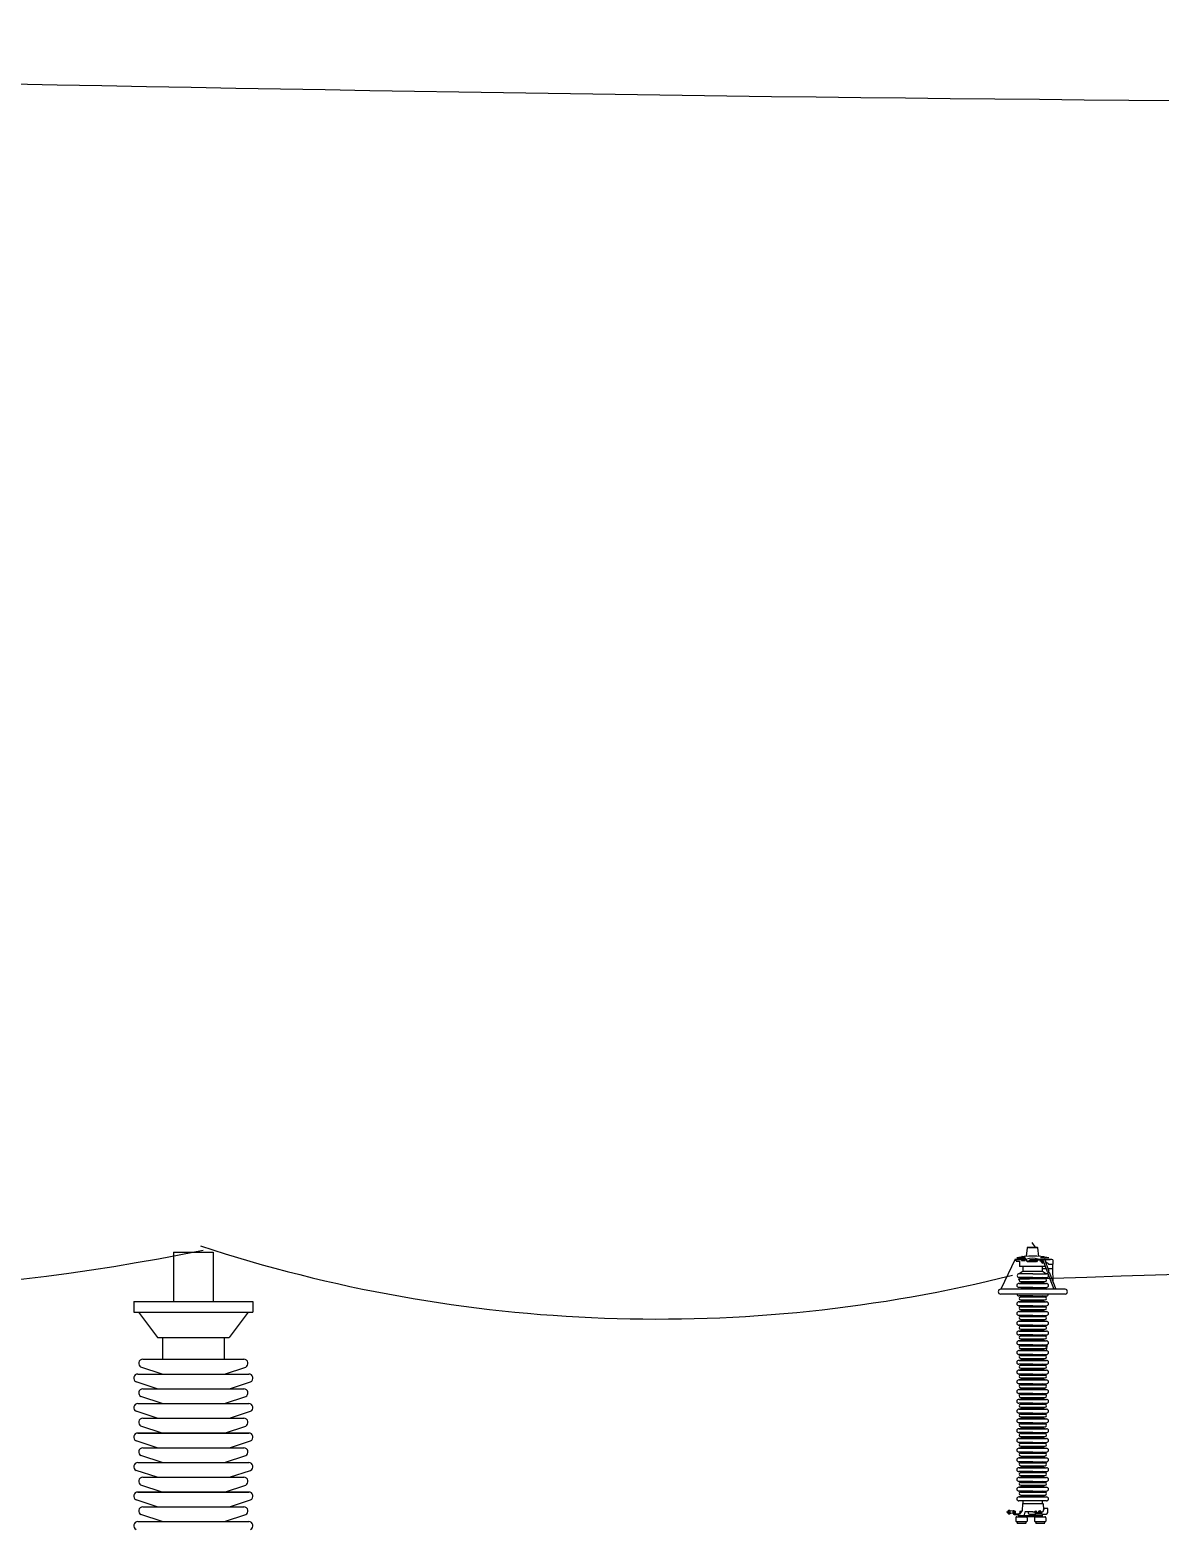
# Model space of a CAD drawing. Header units: inches. Extents: x 20.3 to 71.4, y 4.5 to 37.9.
# Drawn here: x 54.016 to 57.268, y 21.841 to 26.139 of the extents above; entities that cross this region are included whole.
import ezdxf

# ---------------------------------------------------------------- set-up
doc = ezdxf.new("R2010")
doc.units = ezdxf.units.IN
doc.header["$MEASUREMENT"] = 0
for name, color, linetype in [('EST', 4, 'Continuous'), ('EXISTENTE', 7, 'Continuous'), ('medidas', 3, 'Continuous'), ('OBJ', 7, 'Continuous')]:
    doc.layers.add(name, color=color, linetype=linetype)

msp = doc.modelspace()

# ---------------------------------------------------------------- linework, layer by layer
at = {"color": 2}
for p, q in [((54.42949, 22.62037, -1906.97751), (54.54306, 22.62037, -1906.97751)), ((54.42949, 22.62037, -1906.97751), (54.42949, 22.47896, -1906.97751)), ((54.54306, 22.62037, -1906.97751), (54.54306, 22.47896, -1906.97751)), ((56.87165, 22.60833), (56.87726, 22.60833)), ((56.87228, 22.60786), (56.87228, 22.60562)), ((56.8749, 22.60786), (56.8749, 22.60562)), ((56.87731, 22.60786), (56.87731, 22.60562)), ((56.88541, 22.63278), (56.88299, 22.60926)), ((56.91487, 22.63404), (56.88681, 22.63404)), ((56.88938, 22.63404), (56.91487, 22.63404)), ((56.91891, 22.60804), (56.91627, 22.63278)), ((56.9326, 22.60723), (56.92699, 22.60723)), ((56.85145, 22.60032), (56.80946, 22.51393)), ((56.85145, 22.60032), (56.88442, 22.60032)), ((56.85379, 22.59439), (56.8525, 22.59953)), ((56.8525, 22.59953), (56.88424, 22.59953)), ((56.85379, 22.59439), (56.86339, 22.59439)), ((56.85612, 22.60421), (56.86776, 22.60421)), ((56.87405, 22.56572), (56.86282, 22.5587)), ((56.86339, 22.59439), (56.86339, 22.57976)), ((56.9374, 22.57976), (56.86339, 22.57976)), ((56.86776, 22.60421), (56.86912, 22.60032)), ((56.86944, 22.60465), (56.8801, 22.60465)), ((56.86944, 22.60465), (56.86944, 22.60032)), ((56.86944, 22.59953), (56.86944, 22.5965)), ((56.86944, 22.5965), (56.8801, 22.5965)), ((56.87025, 22.60528), (56.87025, 22.60692)), ((56.87025, 22.60528), (56.87867, 22.60528)), ((56.87405, 22.56572), (56.87405, 22.57976)), ((56.87405, 22.56572), (56.93021, 22.56572)), ((56.87867, 22.60528), (56.87867, 22.60692)), ((56.8801, 22.60465), (56.8801, 22.5965)), ((56.88424, 22.59721), (56.88424, 22.59953)), ((56.88574, 22.59327), (56.88424, 22.59721)), ((56.88499, 22.60078), (56.88442, 22.60032)), ((56.91396, 22.59458), (56.88524, 22.59458)), ((56.91297, 22.59327), (56.88574, 22.59327)), ((56.89119, 22.59528), (56.89119, 22.59458)), ((56.91701, 22.59865), (56.89456, 22.59865)), ((56.91767, 22.59953), (56.91297, 22.59327)), ((56.91617, 22.60097), (56.91743, 22.60032)), ((56.91743, 22.60032), (56.93514, 22.60032)), ((56.91767, 22.59953), (56.9298, 22.59953)), ((56.9229, 22.59439), (56.92419, 22.59953)), ((56.9298, 22.59953), (56.92419, 22.59953)), ((56.9298, 22.59953), (56.92419, 22.59953)), ((56.9298, 22.59953), (56.92419, 22.59953)), ((56.92462, 22.59844), (56.92462, 22.59316)), ((56.93022, 22.59844), (56.92462, 22.59844)), ((56.93225, 22.59316), (56.92462, 22.59316)), ((56.92559, 22.60419), (56.92559, 22.60583)), ((56.93401, 22.60419), (56.92559, 22.60419)), ((56.92692, 22.59844), (56.92692, 22.59316)), ((56.92694, 22.60677), (56.92694, 22.60452)), ((56.92742, 22.59953), (56.92742, 22.59844)), ((56.92742, 22.59316), (56.92742, 22.59061)), ((56.92996, 22.5991), (56.92744, 22.59936)), ((56.9301, 22.59874), (56.92744, 22.59901)), ((56.92926, 22.59844), (56.92744, 22.59862)), ((56.93251, 22.59247), (56.92744, 22.59299)), ((56.93265, 22.59211), (56.92744, 22.59264)), ((56.93281, 22.59169), (56.92744, 22.59224)), ((56.93295, 22.59133), (56.92744, 22.5919)), ((56.93309, 22.59098), (56.92744, 22.59155)), ((56.93331, 22.59061), (56.92744, 22.59121)), ((56.93238, 22.59283), (56.92913, 22.59316)), ((56.92982, 22.59946), (56.92915, 22.59953)), ((56.92935, 22.60677), (56.92935, 22.60452)), ((56.92949, 22.60032), (56.94327, 22.56451)), ((56.93021, 22.56572), (56.93021, 22.57976)), ((56.93021, 22.56572), (56.93021, 22.57976)), ((56.93996, 22.57312), (56.93021, 22.57312)), ((56.93021, 22.56572), (56.94144, 22.5587)), ((56.93025, 22.59844), (56.93025, 22.59316)), ((56.93198, 22.60677), (56.93198, 22.60452)), ((56.93401, 22.60419), (56.93401, 22.60583)), ((56.9365, 22.60421), (56.93514, 22.60032)), ((56.93514, 22.60032), (56.94838, 22.56591)), ((56.93544, 22.59953), (56.95175, 22.59953)), ((56.93654, 22.59953), (56.93544, 22.59953)), ((56.93654, 22.59953), (56.93544, 22.59953)), ((56.93654, 22.59953), (56.93544, 22.59953)), ((56.93654, 22.59953), (56.93544, 22.59953)), ((56.94813, 22.60421), (56.9365, 22.60421)), ((56.93654, 22.59953), (56.94008, 22.58995)), ((56.95701, 22.59953), (56.93689, 22.59953)), ((56.95701, 22.59953), (56.93689, 22.59953)), ((56.94096, 22.59124), (56.93961, 22.59123)), ((56.93969, 22.58848), (56.94008, 22.58995)), ((56.94008, 22.58995), (56.9451, 22.58995)), ((56.94183, 22.58995), (56.94096, 22.59124)), ((56.94327, 22.56451), (56.94413, 22.56579)), ((56.94413, 22.56579), (56.94546, 22.56499)), ((56.9451, 22.58995), (56.94738, 22.5863)), ((56.94546, 22.56499), (56.94639, 22.56619)), ((56.95829, 22.57312), (56.9456, 22.57312)), ((56.94639, 22.56619), (56.94838, 22.56591)), ((56.94738, 22.5863), (56.96016, 22.5863)), ((56.95829, 22.5863), (56.95829, 22.57312)), ((56.95829, 22.57312), (56.95979, 22.53625)), ((56.96016, 22.5863), (56.96016, 22.59638)), ((56.90213, 22.5587), (56.86282, 22.5587)), ((56.90213, 22.54747), (56.86282, 22.54747)), ((56.87405, 22.53342), (56.86282, 22.53062)), ((56.86282, 22.53062), (56.94144, 22.53062)), ((56.86703, 22.54466), (56.87405, 22.54747)), ((56.86703, 22.54466), (56.93723, 22.54466)), ((56.86703, 22.53624), (56.93723, 22.53624)), ((56.87405, 22.53342), (56.87405, 22.53624)), ((56.87405, 22.53342), (56.93021, 22.53342)), ((56.90213, 22.5587), (56.94144, 22.5587)), ((56.90213, 22.54747), (56.94144, 22.54747)), ((56.93723, 22.54466), (56.93021, 22.54747)), ((56.93021, 22.53342), (56.93021, 22.53624)), ((56.93021, 22.53342), (56.94144, 22.53062)), ((56.94444, 22.56147), (56.94546, 22.563)), ((56.94444, 22.56147), (56.96273, 22.51393)), ((56.94546, 22.563), (56.94679, 22.5622)), ((56.94679, 22.5622), (56.94773, 22.5634)), ((56.94773, 22.5634), (56.94944, 22.56315)), ((56.94944, 22.56315), (56.96838, 22.51393)), ((54.31481, 22.47896, -1906.97751), (54.65774, 22.47896, -1906.97751)), ((54.31481, 22.47896, -1906.97751), (54.31481, 22.44779, -1906.97751)), ((54.65774, 22.47896, -1906.97751), (54.65774, 22.44779, -1906.97751)), ((56.99479, 22.51393), (56.80946, 22.51393)), ((56.99479, 22.49989), (56.80946, 22.49989)), ((56.90213, 22.51938), (56.86159, 22.51938)), ((56.90213, 22.4946), (56.86159, 22.4946)), ((56.87405, 22.48055), (56.86282, 22.47775)), ((56.87405, 22.51657), (56.86348, 22.51393)), ((56.86703, 22.49179), (56.87405, 22.4946)), ((56.86703, 22.49179), (56.93723, 22.49179)), ((56.86703, 22.48337), (56.93723, 22.48337)), ((56.87405, 22.51657), (56.87405, 22.51938)), ((56.87405, 22.51657), (56.93021, 22.51657)), ((56.87405, 22.48055), (56.87405, 22.48337)), ((56.87405, 22.48055), (56.93021, 22.48055)), ((56.90213, 22.51938), (56.94144, 22.51938)), ((56.90213, 22.4946), (56.94144, 22.4946)), ((56.93021, 22.51657), (56.93021, 22.51938)), ((56.93021, 22.51657), (56.94077, 22.51393)), ((56.93723, 22.49179), (56.93021, 22.4946)), ((56.93021, 22.48055), (56.93021, 22.48337)), ((56.93021, 22.48055), (56.94144, 22.47775)), ((56.96046, 22.51984), (56.9607, 22.51393)), ((54.31481, 22.44779, -1906.97751), (54.65774, 22.44779, -1906.97751)), ((54.32895, 22.44779, -1906.97751), (54.38281, 22.37475, -1906.97751)), ((54.6436, 22.44779, -1906.97751), (54.58974, 22.37475, -1906.97751)), ((56.90213, 22.46651), (56.86159, 22.46651)), ((56.90213, 22.43843), (56.86159, 22.43843)), ((56.86282, 22.47775), (56.94144, 22.47775)), ((56.87405, 22.45247), (56.86282, 22.44966)), ((56.86282, 22.44966), (56.94144, 22.44966)), ((56.86703, 22.46371), (56.87405, 22.46651)), ((56.86703, 22.46371), (56.93723, 22.46371)), ((56.86703, 22.45528), (56.93723, 22.45528)), ((56.86703, 22.43562), (56.87405, 22.43843)), ((56.86703, 22.43562), (56.93723, 22.43562)), ((56.87405, 22.45247), (56.87405, 22.45528)), ((56.87405, 22.45247), (56.93021, 22.45247)), ((56.90213, 22.46651), (56.94144, 22.46651)), ((56.90213, 22.43843), (56.94144, 22.43843)), ((56.93723, 22.46371), (56.93021, 22.46651)), ((56.93021, 22.45247), (56.93021, 22.45528)), ((56.93021, 22.45247), (56.94144, 22.44966)), ((56.93723, 22.43562), (56.93021, 22.43843)), ((56.90213, 22.41034), (56.86159, 22.41034)), ((56.87405, 22.42438), (56.86282, 22.42157)), ((56.86282, 22.42157), (56.94144, 22.42157)), ((56.87405, 22.39629), (56.86282, 22.39348)), ((56.86282, 22.39348), (56.94144, 22.39348)), ((56.86703, 22.42719), (56.93723, 22.42719)), ((56.86703, 22.40753), (56.87405, 22.41034)), ((56.86703, 22.40753), (56.93723, 22.40753)), ((56.86703, 22.39911), (56.93723, 22.39911)), ((56.87405, 22.42438), (56.87405, 22.42719)), ((56.87405, 22.42438), (56.93021, 22.42438)), ((56.87405, 22.39629), (56.87405, 22.39911)), ((56.87405, 22.39629), (56.93021, 22.39629)), ((56.90213, 22.41034), (56.94144, 22.41034)), ((56.93021, 22.42438), (56.93021, 22.42719)), ((56.93021, 22.42438), (56.94144, 22.42157)), ((56.93723, 22.40753), (56.93021, 22.41034)), ((56.93021, 22.39629), (56.93021, 22.39911)), ((56.93021, 22.39629), (56.94144, 22.39348)), ((54.38281, 22.37475, -1906.97751), (54.58974, 22.37475, -1906.97751)), ((54.3972, 22.37475, -1906.97751), (54.3972, 22.31239, -1906.97751)), ((54.57535, 22.37475, -1906.97751), (54.57535, 22.31239, -1906.97751)), ((56.90213, 22.38225), (56.86159, 22.38225)), ((56.90213, 22.35416), (56.86159, 22.35416)), ((56.87405, 22.3682), (56.86282, 22.36539)), ((56.86282, 22.36539), (56.94144, 22.36539)), ((56.86703, 22.37944), (56.87405, 22.38225)), ((56.86703, 22.37944), (56.93723, 22.37944)), ((56.86703, 22.37102), (56.93723, 22.37102)), ((56.86703, 22.35135), (56.87405, 22.35416)), ((56.86703, 22.35135), (56.93723, 22.35135)), ((56.87405, 22.3682), (56.87405, 22.37102)), ((56.87405, 22.3682), (56.93021, 22.3682)), ((56.90213, 22.38225), (56.94144, 22.38225)), ((56.90213, 22.35416), (56.94144, 22.35416)), ((56.93723, 22.37944), (56.93021, 22.38225)), ((56.93021, 22.3682), (56.93021, 22.37102)), ((56.93021, 22.3682), (56.94144, 22.36539)), ((56.93723, 22.35135), (56.93021, 22.35416)), ((56.94174, 22.3373), (56.94444, 22.35503)), ((54.34075, 22.31239, -1906.97751), (54.6318, 22.31239, -1906.97751)), ((56.90213, 22.32607), (56.86159, 22.32607)), ((56.87405, 22.34011), (56.86282, 22.33731)), ((56.86282, 22.33731), (56.94144, 22.33731)), ((56.87405, 22.31203), (56.86282, 22.30922)), ((56.86282, 22.30922), (56.94144, 22.30922)), ((56.86703, 22.34293), (56.93723, 22.34293)), ((56.86703, 22.32327), (56.87405, 22.32607)), ((56.86703, 22.32327), (56.93723, 22.32327)), ((56.86703, 22.31484), (56.93723, 22.31484)), ((56.87405, 22.34011), (56.87405, 22.34293)), ((56.87405, 22.34011), (56.93021, 22.34011)), ((56.87405, 22.31203), (56.87405, 22.31484)), ((56.87405, 22.31203), (56.93021, 22.31203)), ((56.90213, 22.32607), (56.94144, 22.32607)), ((56.93021, 22.34011), (56.93021, 22.34293)), ((56.93021, 22.34011), (56.94144, 22.33731)), ((56.93723, 22.32327), (56.93021, 22.32607)), ((56.93021, 22.31203), (56.93021, 22.31484)), ((56.93021, 22.31203), (56.94144, 22.30922)), ((54.32661, 22.26992, -1906.97751), (54.64594, 22.26992, -1906.97751)), ((56.90213, 22.29799), (56.86159, 22.29799)), ((56.90213, 22.2699), (56.86159, 22.2699)), ((56.87405, 22.28394), (56.86282, 22.28113)), ((56.86282, 22.28113), (56.94144, 22.28113)), ((56.86703, 22.29518), (56.87405, 22.29799)), ((56.86703, 22.29518), (56.93723, 22.29518)), ((56.86703, 22.28675), (56.93723, 22.28675)), ((56.86703, 22.26709), (56.87405, 22.2699)), ((56.86703, 22.26709), (56.93723, 22.26709)), ((56.87405, 22.28394), (56.87405, 22.28675)), ((56.87405, 22.28394), (56.93021, 22.28394)), ((56.90213, 22.29799), (56.94144, 22.29799)), ((56.90213, 22.2699), (56.94144, 22.2699)), ((56.93723, 22.29518), (56.93021, 22.29799)), ((56.93021, 22.28394), (56.93021, 22.28675)), ((56.93021, 22.28394), (56.94144, 22.28113)), ((56.93723, 22.26709), (56.93021, 22.2699)), ((54.34075, 22.22745, -1906.97751), (54.6318, 22.22745, -1906.97751)), ((56.90213, 22.24181), (56.86159, 22.24181)), ((56.87405, 22.25585), (56.86282, 22.25304)), ((56.86282, 22.25304), (56.94144, 22.25304)), ((56.87405, 22.22776), (56.86282, 22.22495)), ((56.86282, 22.22495), (56.94144, 22.22495)), ((56.86703, 22.25867), (56.93723, 22.25867)), ((56.86703, 22.239), (56.87405, 22.24181)), ((56.86703, 22.239), (56.93723, 22.239)), ((56.86703, 22.23058), (56.93723, 22.23058)), ((56.87405, 22.25585), (56.87405, 22.25867)), ((56.87405, 22.25585), (56.93021, 22.25585)), ((56.87405, 22.22776), (56.87405, 22.23058)), ((56.87405, 22.22776), (56.93021, 22.22776)), ((56.90213, 22.24181), (56.94144, 22.24181)), ((56.93021, 22.25585), (56.93021, 22.25867)), ((56.93021, 22.25585), (56.94144, 22.25304)), ((56.93723, 22.239), (56.93021, 22.24181)), ((56.93021, 22.22776), (56.93021, 22.23058)), ((56.93021, 22.22776), (56.94144, 22.22495)), ((54.32661, 22.18497, -1906.97751), (54.64594, 22.18497, -1906.97751)), ((56.90213, 22.21372), (56.86159, 22.21372)), ((56.90213, 22.18563), (56.86159, 22.18563)), ((56.87405, 22.19968), (56.86282, 22.19687)), ((56.86282, 22.19687), (56.94144, 22.19687)), ((56.86703, 22.21091), (56.87405, 22.21372)), ((56.86703, 22.21091), (56.93723, 22.21091)), ((56.86703, 22.20249), (56.93723, 22.20249)), ((56.86703, 22.18283), (56.87405, 22.18563)), ((56.86703, 22.18283), (56.93723, 22.18283)), ((56.87405, 22.19968), (56.87405, 22.20249)), ((56.87405, 22.19968), (56.93021, 22.19968)), ((56.90213, 22.21372), (56.94144, 22.21372)), ((56.90213, 22.18563), (56.94144, 22.18563)), ((56.93723, 22.21091), (56.93021, 22.21372)), ((56.93021, 22.19968), (56.93021, 22.20249)), ((56.93021, 22.19968), (56.94144, 22.19687)), ((56.93723, 22.18283), (56.93021, 22.18563)), ((54.34075, 22.1425, -1906.97751), (54.6318, 22.1425, -1906.97751)), ((56.90213, 22.15755), (56.86159, 22.15755)), ((56.87405, 22.17159), (56.86282, 22.16878)), ((56.86282, 22.16878), (56.94144, 22.16878)), ((56.87405, 22.1435), (56.86282, 22.14069)), ((56.86282, 22.14069), (56.94144, 22.14069)), ((56.86703, 22.1744), (56.93723, 22.1744)), ((56.86703, 22.15474), (56.87405, 22.15755)), ((56.86703, 22.15474), (56.93723, 22.15474)), ((56.86703, 22.14631), (56.93723, 22.14631)), ((56.87405, 22.17159), (56.87405, 22.1744)), ((56.87405, 22.17159), (56.93021, 22.17159)), ((56.87405, 22.1435), (56.87405, 22.14631)), ((56.87405, 22.1435), (56.93021, 22.1435)), ((56.90213, 22.15755), (56.94144, 22.15755)), ((56.93021, 22.17159), (56.93021, 22.1744)), ((56.93021, 22.17159), (56.94144, 22.16878)), ((56.93723, 22.15474), (56.93021, 22.15755)), ((56.93021, 22.1435), (56.93021, 22.14631)), ((56.93021, 22.1435), (56.94144, 22.14069)), ((54.32661, 22.10003, -1906.97751), (54.64594, 22.10003, -1906.97751)), ((54.64594, 22.10003, -1906.97751), (54.32661, 22.10003, -1906.97751)), ((56.90213, 22.12946), (56.86159, 22.12946)), ((56.90213, 22.10137), (56.86159, 22.10137)), ((56.87405, 22.11541), (56.86282, 22.1126)), ((56.86282, 22.1126), (56.94144, 22.1126)), ((56.86703, 22.12665), (56.87405, 22.12946)), ((56.86703, 22.12665), (56.93723, 22.12665)), ((56.86703, 22.11823), (56.93723, 22.11823)), ((56.86703, 22.09856), (56.87405, 22.10137)), ((56.86703, 22.09856), (56.93723, 22.09856)), ((56.87405, 22.11541), (56.87405, 22.11823)), ((56.87405, 22.11541), (56.93021, 22.11541)), ((56.90213, 22.12946), (56.94144, 22.12946)), ((56.90213, 22.10137), (56.94144, 22.10137)), ((56.93723, 22.12665), (56.93021, 22.12946)), ((56.93021, 22.11541), (56.93021, 22.11823)), ((56.93021, 22.11541), (56.94144, 22.1126)), ((56.93723, 22.09856), (56.93021, 22.10137)), ((54.34075, 22.05755, -1906.97751), (54.6318, 22.05755, -1906.97751)), ((56.90213, 22.07328), (56.86159, 22.07328)), ((56.87405, 22.08732), (56.86282, 22.08452)), ((56.86282, 22.08452), (56.94144, 22.08452)), ((56.87405, 22.05924), (56.86282, 22.05643)), ((56.86282, 22.05643), (56.94144, 22.05643)), ((56.86703, 22.09014), (56.93723, 22.09014)), ((56.86703, 22.07048), (56.87405, 22.07328)), ((56.86703, 22.07048), (56.93723, 22.07048)), ((56.86703, 22.06205), (56.93723, 22.06205)), ((56.87405, 22.08732), (56.87405, 22.09014)), ((56.87405, 22.08732), (56.93021, 22.08732)), ((56.87405, 22.05924), (56.87405, 22.06205)), ((56.87405, 22.05924), (56.93021, 22.05924)), ((56.90213, 22.07328), (56.94144, 22.07328)), ((56.93021, 22.08732), (56.93021, 22.09014)), ((56.93021, 22.08732), (56.94144, 22.08452)), ((56.93723, 22.07048), (56.93021, 22.07328)), ((56.93021, 22.05924), (56.93021, 22.06205)), ((56.93021, 22.05924), (56.94144, 22.05643)), ((54.32661, 22.01508, -1906.97751), (54.64594, 22.01508, -1906.97751)), ((56.90213, 22.0452), (56.86159, 22.0452)), ((56.90213, 22.01711), (56.86159, 22.01711)), ((56.87405, 22.03115), (56.86282, 22.02834)), ((56.86282, 22.02834), (56.94144, 22.02834)), ((56.86703, 22.04239), (56.87405, 22.0452)), ((56.86703, 22.04239), (56.93723, 22.04239)), ((56.86703, 22.03396), (56.93723, 22.03396)), ((56.86703, 22.0143), (56.87405, 22.01711)), ((56.86703, 22.0143), (56.93723, 22.0143)), ((56.86703, 22.00588), (56.93723, 22.00588)), ((56.87405, 22.03115), (56.87405, 22.03396)), ((56.87405, 22.03115), (56.93021, 22.03115)), ((56.87405, 22.00306), (56.87405, 22.00588)), ((56.90213, 22.0452), (56.94144, 22.0452)), ((56.90213, 22.01711), (56.94144, 22.01711)), ((56.93723, 22.04239), (56.93021, 22.0452)), ((56.93021, 22.03115), (56.93021, 22.03396)), ((56.93021, 22.03115), (56.94144, 22.02834)), ((56.93723, 22.0143), (56.93021, 22.01711)), ((56.93021, 22.00306), (56.93021, 22.00588)), ((54.34075, 21.97261, -1906.97751), (54.6318, 21.97261, -1906.97751)), ((56.90213, 21.98902), (56.86159, 21.98902)), ((56.87405, 22.00306), (56.86282, 22.00025)), ((56.86282, 22.00025), (56.94144, 22.00025)), ((56.87405, 21.97497), (56.86282, 21.97216)), ((56.86282, 21.97216), (56.94144, 21.97216)), ((56.86703, 21.98621), (56.87405, 21.98902)), ((56.86703, 21.98621), (56.93723, 21.98621)), ((56.86703, 21.97779), (56.93723, 21.97779)), ((56.87405, 22.00306), (56.93021, 22.00306)), ((56.87405, 21.97497), (56.87405, 21.97779)), ((56.87405, 21.97497), (56.93021, 21.97497)), ((56.90213, 21.98902), (56.94144, 21.98902)), ((56.93021, 22.00306), (56.94144, 22.00025)), ((56.93723, 21.98621), (56.93021, 21.98902)), ((56.93021, 21.97497), (56.93021, 21.97779)), ((56.93021, 21.97497), (56.94144, 21.97216)), ((54.32661, 21.93013, -1906.97751), (54.64594, 21.93013, -1906.97751)), ((54.64594, 21.93013, -1906.97751), (54.32661, 21.93013, -1906.97751)), ((56.90213, 21.96093), (56.86159, 21.96093)), ((56.90213, 21.93284), (56.86159, 21.93284)), ((56.87405, 21.94688), (56.86282, 21.94408)), ((56.86282, 21.94408), (56.94144, 21.94408)), ((56.86703, 21.95812), (56.87405, 21.96093)), ((56.86703, 21.95812), (56.93723, 21.95812)), ((56.86703, 21.9497), (56.93723, 21.9497)), ((56.86703, 21.93004), (56.87405, 21.93284)), ((56.86703, 21.93004), (56.93723, 21.93004)), ((56.86703, 21.92161), (56.93723, 21.92161)), ((56.87405, 21.94688), (56.87405, 21.9497)), ((56.87405, 21.94688), (56.93021, 21.94688)), ((56.87405, 21.9188), (56.87405, 21.92161)), ((56.90213, 21.96093), (56.94144, 21.96093)), ((56.90213, 21.93284), (56.94144, 21.93284)), ((56.93723, 21.95812), (56.93021, 21.96093)), ((56.93021, 21.94688), (56.93021, 21.9497)), ((56.93021, 21.94688), (56.94144, 21.94408)), ((56.93723, 21.93004), (56.93021, 21.93284)), ((56.93021, 21.9188), (56.93021, 21.92161)), ((54.34075, 21.88766, -1906.97751), (54.6318, 21.88766, -1906.97751)), ((56.94144, 21.90476), (56.86159, 21.90476)), ((56.87405, 21.9188), (56.86282, 21.91599)), ((56.86282, 21.91599), (56.94144, 21.91599)), ((56.87405, 21.9188), (56.93021, 21.9188)), ((56.87405, 21.89751), (56.87405, 21.90476)), ((56.87405, 21.89751), (56.93021, 21.89751)), ((56.93021, 21.9188), (56.94144, 21.91599)), ((56.93021, 21.89751), (56.93021, 21.90476)), ((54.32661, 21.84519, -1906.97751), (54.64594, 21.84519, -1906.97751))]:
    msp.add_line(p, q, dxfattribs=at)
msp.add_lwpolyline([(56.89957, 22.64847), (56.90964, 22.63331)], dxfattribs=at)
at = {"color": 3}
for centre, radius, start, end in [((53.29201, 28.61867), 6.11558, 261.958979, 281.532327), ((55.82152, 26.63634), 4.20814, 251.79469, 284.05771)]:
    msp.add_arc(centre, radius, start, end, dxfattribs=at)
at = {"color": 2}
for centre, radius, start, end in [((56.90213, 22.39942), 0.20989, 77.33911, 102.66089), ((56.87165, 22.60692), 0.0014, 90, 180), ((56.87726, 22.60692), 0.0014, 0, 90), ((56.88681, 22.63263), 0.0014, 90, 174.12384), ((56.91487, 22.63263), 0.0014, 6.10124, 90), ((56.92699, 22.60583), 0.0014, 90, 180), ((56.9326, 22.60583), 0.0014, 0, 90), ((56.87019, 22.6047), 0.000584, 84.27774, 185.20028), ((56.87872, 22.6047), 0.000584, 354.79972, 95.72226), ((56.90092, 22.5443), 0.05868, 74.93724, 105.75271), ((56.89456, 22.59528), 0.00337, 90, 180), ((56.92553, 22.6036), 0.000584, 84.27774, 185.20028), ((56.93036, 22.59331), 0.004, 222.53752, 317.46248), ((56.93407, 22.6036), 0.000584, 354.79972, 95.72226), ((56.95701, 22.59638), 0.00314, 360, 90), ((56.86159, 22.525), 0.00562, 90, 270), ((56.86282, 22.55309), 0.00562, 90, 270), ((56.86703, 22.54045), 0.00421, 90, 270), ((56.93723, 22.54045), 0.00421, 270, 90), ((56.94144, 22.55309), 0.00562, 270, 90), ((56.94144, 22.525), 0.00562, 270, 90), ((56.80946, 22.50691), 0.00702, 90, 270), ((56.86159, 22.50022), 0.00562, 183.37421, 270), ((56.86703, 22.48758), 0.00421, 90, 270), ((56.93723, 22.48758), 0.00421, 270, 90), ((56.94144, 22.50022), 0.00562, 270, 356.62579), ((56.99479, 22.50691), 0.00702, 270, 90), ((56.86159, 22.47213), 0.00562, 90, 270), ((56.86159, 22.44404), 0.00562, 90, 270), ((56.86703, 22.45949), 0.00421, 90, 270), ((56.86703, 22.43141), 0.00421, 90, 270), ((56.93723, 22.45949), 0.00421, 270, 90), ((56.93723, 22.43141), 0.00421, 270, 90), ((56.94144, 22.47213), 0.00562, 270, 90), ((56.94144, 22.44404), 0.00562, 270, 90), ((56.86159, 22.41595), 0.00562, 90, 270), ((56.86159, 22.38787), 0.00562, 90, 270), ((56.86703, 22.40332), 0.00421, 90, 270), ((56.93723, 22.40332), 0.00421, 270, 90), ((56.94144, 22.41595), 0.00562, 270, 90), ((56.94144, 22.38787), 0.00562, 270, 90), ((56.86159, 22.35978), 0.00562, 90, 270), ((56.86703, 22.37523), 0.00421, 90, 270), ((56.86703, 22.34714), 0.00421, 90, 270), ((56.93723, 22.37523), 0.00421, 270, 90), ((56.93723, 22.34714), 0.00421, 270, 90), ((56.94144, 22.35978), 0.00562, 270, 90), ((56.86159, 22.33169), 0.00562, 90, 270), ((56.86159, 22.3036), 0.00562, 90, 270), ((56.86703, 22.31905), 0.00421, 90, 270), ((56.93723, 22.31905), 0.00421, 270, 90), ((56.94144, 22.33169), 0.00562, 270, 90), ((56.94144, 22.3036), 0.00562, 270, 90), ((56.86159, 22.27551), 0.00562, 90, 270), ((56.86703, 22.29097), 0.00421, 90, 270), ((56.86703, 22.26288), 0.00421, 90, 270), ((56.93723, 22.29097), 0.00421, 270, 90), ((56.93723, 22.26288), 0.00421, 270, 90), ((56.94144, 22.27551), 0.00562, 270, 90), ((56.86159, 22.24743), 0.00562, 90, 270), ((56.86159, 22.21934), 0.00562, 90, 270), ((56.86703, 22.23479), 0.00421, 90, 270), ((56.93723, 22.23479), 0.00421, 270, 90), ((56.94144, 22.24743), 0.00562, 270, 90), ((56.94144, 22.21934), 0.00562, 270, 90), ((56.86159, 22.19125), 0.00562, 90, 270), ((56.86703, 22.2067), 0.00421, 90, 270), ((56.86703, 22.17861), 0.00421, 90, 270), ((56.93723, 22.2067), 0.00421, 270, 90), ((56.93723, 22.17861), 0.00421, 270, 90), ((56.94144, 22.19125), 0.00562, 270, 90), ((56.86159, 22.16316), 0.00562, 90, 270), ((56.86159, 22.13508), 0.00562, 90, 270), ((56.86703, 22.15053), 0.00421, 90, 270), ((56.93723, 22.15053), 0.00421, 270, 90), ((56.94144, 22.16316), 0.00562, 270, 90), ((56.94144, 22.13508), 0.00562, 270, 90), ((56.86159, 22.10699), 0.00562, 90, 270), ((56.86703, 22.12244), 0.00421, 90, 270), ((56.86703, 22.09435), 0.00421, 90, 270), ((56.93723, 22.12244), 0.00421, 270, 90), ((56.93723, 22.09435), 0.00421, 270, 90), ((56.94144, 22.10699), 0.00562, 270, 90), ((56.86159, 22.0789), 0.00562, 90, 270), ((56.86159, 22.05081), 0.00562, 90, 270), ((56.86703, 22.06626), 0.00421, 90, 270), ((56.93723, 22.06626), 0.00421, 270, 90), ((56.94144, 22.0789), 0.00562, 270, 90), ((56.94144, 22.05081), 0.00562, 270, 90), ((56.86159, 22.02272), 0.00562, 90, 270), ((56.86703, 22.03818), 0.00421, 90, 270), ((56.86703, 22.01009), 0.00421, 90, 270), ((56.93723, 22.03818), 0.00421, 270, 90), ((56.93723, 22.01009), 0.00421, 270, 90), ((56.94144, 22.02272), 0.00562, 270, 90), ((56.86159, 21.99464), 0.00562, 90, 270), ((56.86159, 21.96655), 0.00562, 90, 270), ((56.86703, 21.982), 0.00421, 90, 270), ((56.93723, 21.982), 0.00421, 270, 90), ((56.94144, 21.99464), 0.00562, 270, 90), ((56.94144, 21.96655), 0.00562, 270, 90), ((56.86159, 21.93846), 0.00562, 90, 270), ((56.86703, 21.95391), 0.00421, 90, 270), ((56.86703, 21.92582), 0.00421, 90, 270), ((56.93723, 21.95391), 0.00421, 270, 90), ((56.93723, 21.92582), 0.00421, 270, 90), ((56.94144, 21.93846), 0.00562, 270, 90), ((56.86159, 21.91037), 0.00562, 90, 270), ((56.94144, 21.91037), 0.00562, 270, 90)]:
    msp.add_arc(centre, radius, start, end, dxfattribs=at)
at = {"layer": 'EST', "color": 2, "const_width": 0.00373}
msp.add_lwpolyline([(56.83618, 21.87246), (56.82601, 21.87246)], dxfattribs=at)
at = {"layer": 'EXISTENTE', "color": 2, "linetype": 'Continuous'}
for p, q in [((54.39645, 22.26992, -1906.97751), (54.33562, 22.28995, -1906.97751)), ((54.5761, 22.26992, -1906.97751), (54.63693, 22.28995, -1906.97751)), ((54.38231, 22.22745, -1906.97751), (54.32148, 22.24748, -1906.97751)), ((54.59024, 22.22745, -1906.97751), (54.65107, 22.24748, -1906.97751)), ((54.39645, 22.18497, -1906.97751), (54.33562, 22.20501, -1906.97751)), ((54.5761, 22.18497, -1906.97751), (54.63693, 22.20501, -1906.97751)), ((54.38231, 22.1425, -1906.97751), (54.32148, 22.16253, -1906.97751)), ((54.59024, 22.1425, -1906.97751), (54.65107, 22.16253, -1906.97751)), ((54.39645, 22.10003, -1906.97751), (54.33562, 22.12006, -1906.97751)), ((54.5761, 22.10003, -1906.97751), (54.63693, 22.12006, -1906.97751)), ((54.38231, 22.05755, -1906.97751), (54.32148, 22.07759, -1906.97751)), ((54.59024, 22.05755, -1906.97751), (54.65107, 22.07759, -1906.97751)), ((54.39645, 22.01508, -1906.97751), (54.33562, 22.03511, -1906.97751)), ((54.5761, 22.01508, -1906.97751), (54.63693, 22.03511, -1906.97751)), ((54.38231, 21.97261, -1906.97751), (54.32148, 21.99264, -1906.97751)), ((54.59024, 21.97261, -1906.97751), (54.65107, 21.99264, -1906.97751)), ((54.39645, 21.93013, -1906.97751), (54.33562, 21.95017, -1906.97751)), ((54.5761, 21.93013, -1906.97751), (54.63693, 21.95017, -1906.97751)), ((54.38231, 21.88766, -1906.97751), (54.32148, 21.90769, -1906.97751)), ((54.59024, 21.88766, -1906.97751), (54.65107, 21.90769, -1906.97751)), ((54.39645, 21.84519, -1906.97751), (54.33562, 21.86522, -1906.97751)), ((54.5761, 21.84519, -1906.97751), (54.63693, 21.86522, -1906.97751))]:
    msp.add_line(p, q, dxfattribs=at)
for centre, start, end in [((54.34075, 22.30059, -1906.97751), 90, 244.23996), ((54.6318, 22.30059, -1906.97751), 295.76004, 90.00181), ((54.32661, 22.25811, -1906.97751), 90.00568, 244.23996), ((54.64594, 22.25811, -1906.97751), 295.76004, 90), ((54.34075, 22.21564, -1906.97751), 90, 244.23996), ((54.6318, 22.21564, -1906.97751), 295.76004, 90.00181), ((54.32661, 22.17317, -1906.97751), 90.00568, 244.23996), ((54.64594, 22.17317, -1906.97751), 295.76004, 90), ((54.34075, 22.13069, -1906.97751), 90, 244.23996), ((54.6318, 22.13069, -1906.97751), 295.76004, 90.00181), ((54.32661, 22.08822, -1906.97751), 90.00568, 244.23996), ((54.64594, 22.08822, -1906.97751), 295.76004, 90), ((54.34075, 22.04575, -1906.97751), 90, 244.23996), ((54.6318, 22.04575, -1906.97751), 295.76004, 90.00181), ((54.32661, 22.00327, -1906.97751), 90.00568, 244.23996), ((54.64594, 22.00327, -1906.97751), 295.76004, 90), ((54.34075, 21.9608, -1906.97751), 90, 244.23996), ((54.6318, 21.9608, -1906.97751), 295.76004, 90.00181), ((54.32661, 21.91833, -1906.97751), 90.00568, 244.23996), ((54.64594, 21.91833, -1906.97751), 295.76004, 90), ((54.34075, 21.87585, -1906.97751), 90, 244.23996), ((54.6318, 21.87585, -1906.97751), 295.76004, 90.00181), ((54.32661, 21.83338, -1906.97751), 90.00568, 244.23996), ((54.64594, 21.83338, -1906.97751), 295.76004, 90)]:
    msp.add_arc(centre, 0.01181, start, end, dxfattribs=at)
at = {"layer": 'medidas'}
for points in [[(51.39561, 26.03804), (59.61948, 25.93292), (67.83416, 26.13866)], [(56.86009, 22.54328), (62.27374, 23.92928), (63.49161, 26.00031)]]:
    msp.add_spline(points, degree=3, dxfattribs=at)
at = {"layer": 'OBJ', "color": 2}
for p, q in [((56.84546, 21.87737), (56.84725, 21.87737)), ((56.84546, 21.86868), (56.84546, 21.87737)), ((56.84725, 21.86911), (56.84725, 21.87737)), ((56.87088, 21.87699), (56.86338, 21.86628)), ((56.87253, 21.89588), (56.87088, 21.87699)), ((56.87431, 21.89751), (56.92994, 21.89751)), ((56.9091, 21.87699), (56.91389, 21.86628)), ((56.91105, 21.87699), (56.91585, 21.86628)), ((56.92191, 21.8752), (56.92089, 21.87699)), ((56.92895, 21.86628), (56.92285, 21.87699)), ((56.93096, 21.87342), (56.93543, 21.88323)), ((56.93313, 21.87973), (56.93096, 21.87342)), ((56.93172, 21.89588), (56.93313, 21.87973)), ((56.94497, 21.88323), (56.93543, 21.88323)), ((56.94497, 21.87115), (56.94497, 21.88323)), ((56.83587, 21.87497), (56.83587, 21.87502)), ((56.83587, 21.86991), (56.83587, 21.86996)), ((56.84546, 21.87625), (56.83627, 21.87544)), ((56.84546, 21.86868), (56.83627, 21.86948)), ((56.84725, 21.87518), (56.84778, 21.87518)), ((56.84725, 21.87298), (56.84778, 21.87264)), ((56.84725, 21.87253), (56.84778, 21.8722)), ((56.84725, 21.86975), (56.84778, 21.86975)), ((56.84801, 21.87555), (56.84778, 21.87515)), ((56.84778, 21.86975), (56.84778, 21.87518)), ((56.84778, 21.87515), (56.84778, 21.86977)), ((56.84801, 21.86937), (56.84778, 21.86977)), ((56.85067, 21.87555), (56.84801, 21.87555)), ((56.85067, 21.87092), (56.84801, 21.87092)), ((56.85067, 21.86937), (56.84801, 21.86937)), ((56.85067, 21.87401), (56.84803, 21.87401)), ((56.84858, 21.86778), (56.86443, 21.86778)), ((56.84858, 21.86599), (56.85997, 21.86599)), ((56.85067, 21.87555), (56.8509, 21.87515)), ((56.85067, 21.86937), (56.8509, 21.86977)), ((56.8509, 21.87515), (56.8509, 21.86977)), ((56.8509, 21.87425), (56.85133, 21.87425)), ((56.8509, 21.87068), (56.85133, 21.87068)), ((56.85133, 21.87425), (56.85169, 21.87389)), ((56.85133, 21.87425), (56.85133, 21.87068)), ((56.85133, 21.87068), (56.85169, 21.87104)), ((56.85169, 21.87104), (56.85169, 21.87389)), ((56.85322, 21.85638), (56.85322, 21.84675)), ((56.85405, 21.84591), (56.88502, 21.84591)), ((56.85614, 21.8593), (56.88293, 21.8593)), ((56.85647, 21.84073), (56.8826, 21.84073)), ((56.85698, 21.84591), (56.85698, 21.84175)), ((56.85973, 21.86531), (56.86004, 21.86182)), ((56.92812, 21.86182), (56.85986, 21.86182)), ((56.87352, 21.86182), (56.86004, 21.86182)), ((56.86338, 21.86628), (56.86062, 21.86628)), ((56.86264, 21.86915), (56.86264, 21.86806)), ((56.86264, 21.86915), (56.86493, 21.86915)), ((56.86415, 21.87204), (56.86415, 21.86939)), ((56.86415, 21.86939), (56.86455, 21.86915)), ((56.92817, 21.8593), (56.86416, 21.8593)), ((56.86433, 21.86182), (56.86433, 21.8593)), ((56.86455, 21.87227), (56.86837, 21.87227)), ((56.86455, 21.86915), (56.86618, 21.86915)), ((56.86456, 21.87431), (56.86545, 21.8752)), ((56.86456, 21.87431), (56.86456, 21.87223)), ((56.86456, 21.87431), (56.86991, 21.87431)), ((56.86456, 21.87252), (56.86854, 21.87252)), ((56.86493, 21.86915), (56.86618, 21.86915)), ((56.86543, 21.87208), (56.86823, 21.87208)), ((56.86545, 21.8752), (56.86902, 21.8752)), ((56.86545, 21.87342), (56.86902, 21.87342)), ((56.86569, 21.87204), (56.86569, 21.86941)), ((56.86991, 21.87431), (56.86902, 21.8752)), ((56.87902, 21.87209), (56.87697, 21.86446)), ((56.90213, 21.87342), (56.88074, 21.87342)), ((56.88209, 21.84591), (56.88209, 21.84175)), ((56.88585, 21.85638), (56.88585, 21.84675)), ((56.88874, 21.87342), (56.88874, 21.87072)), ((56.89274, 21.86672), (56.90974, 21.86672)), ((56.90213, 21.87342), (56.90657, 21.87342)), ((56.90213, 21.87342), (56.90657, 21.87342)), ((56.90697, 21.85638), (56.90697, 21.84675)), ((56.90781, 21.84591), (56.93877, 21.84591)), ((56.91105, 21.86182), (56.9083, 21.87209)), ((56.92895, 21.86628), (56.90986, 21.86628)), ((56.9099, 21.8593), (56.93668, 21.8593)), ((56.91022, 21.84073), (56.93636, 21.84073)), ((56.91074, 21.84591), (56.91074, 21.84175)), ((56.92895, 21.86182), (56.91105, 21.86182)), ((56.91105, 21.86182), (56.91105, 21.86182)), ((56.91661, 21.87152), (56.91661, 21.8678)), ((56.92581, 21.86737), (56.91668, 21.86737)), ((56.91668, 21.86737), (56.91668, 21.86628)), ((56.92581, 21.86628), (56.91668, 21.86628)), ((56.92472, 21.87195), (56.91777, 21.87195)), ((56.92472, 21.86737), (56.91777, 21.86737)), ((56.91857, 21.87208), (56.92392, 21.87208)), ((56.91859, 21.87431), (56.91948, 21.8752)), ((56.91859, 21.87431), (56.92395, 21.87431)), ((56.91859, 21.87431), (56.91859, 21.87195)), ((56.91859, 21.87252), (56.92395, 21.87252)), ((56.91893, 21.87152), (56.91893, 21.8678)), ((56.91946, 21.87208), (56.92303, 21.87208)), ((56.91948, 21.8752), (56.92305, 21.8752)), ((56.91948, 21.87342), (56.92305, 21.87342)), ((56.92146, 21.86737), (56.92066, 21.86628)), ((56.9217, 21.86737), (56.92089, 21.86628)), ((56.92395, 21.87431), (56.92305, 21.8752)), ((56.92356, 21.87152), (56.92356, 21.8678)), ((56.92395, 21.87431), (56.92395, 21.87195)), ((56.92488, 21.87342), (56.93096, 21.87342)), ((56.92581, 21.86737), (56.92581, 21.86628)), ((56.92588, 21.87152), (56.92588, 21.8678)), ((56.92699, 21.86628), (56.92588, 21.86822)), ((56.9287, 21.86672), (56.94054, 21.86672)), ((56.92895, 21.86628), (56.92895, 21.86182)), ((56.92895, 21.86182), (56.92895, 21.8593)), ((56.93584, 21.84591), (56.93584, 21.84175)), ((56.93961, 21.85638), (56.93961, 21.84675))]:
    msp.add_line(p, q, dxfattribs=at)
msp.add_circle((56.83386, 21.87246), 0.00233, dxfattribs=at)
for centre, radius, start, end in [((56.83386, 21.87246), 0.0049, 39.2397, 320.7603), ((56.87431, 21.89573), 0.00178, 90, 175), ((56.92994, 21.89573), 0.00178, 5, 90), ((56.8363, 21.87502), 0.000428, 95, 180), ((56.83386, 21.87246), 0.00322, 308.83968, 51.16032), ((56.8363, 21.86991), 0.000428, 180, 265), ((56.84858, 21.86911), 0.00312, 180, 270), ((56.84858, 21.86911), 0.00134, 180, 270), ((56.84919, 21.87478), 0.00141, 146.69047, 213.30953), ((56.85268, 21.87246), 0.0049, 161.62385, 198.37615), ((56.84919, 21.87014), 0.00141, 146.69047, 213.30953), ((56.84599, 21.87246), 0.0049, 341.62385, 18.37615), ((56.84949, 21.87478), 0.00141, 326.69047, 33.30953), ((56.84949, 21.87014), 0.00141, 326.69047, 33.30953), ((56.85614, 21.85638), 0.00293, 90, 180), ((56.85405, 21.84675), 0.000837, 180, 270), ((56.85571, 21.84175), 0.00127, 306.63921, 0), ((56.86062, 21.86538), 0.000892, 90, 185), ((56.86492, 21.87087), 0.00141, 56.69047, 123.30953), ((56.86492, 21.87056), 0.00141, 236.69047, 303.30953), ((56.86724, 21.86737), 0.0049, 77.65917, 108.37615), ((56.86724, 21.87406), 0.0049, 251.62385, 258.41059), ((56.87352, 21.86538), 0.00357, 270, 345), ((56.88074, 21.87163), 0.00178, 90, 165), ((56.88336, 21.84175), 0.00127, 180, 233.36079), ((56.88293, 21.85638), 0.00293, 0, 90), ((56.88502, 21.84675), 0.000837, 270, 0), ((56.89274, 21.87072), 0.004, 180, 270), ((56.90657, 21.87163), 0.00178, 15, 90), ((56.9099, 21.85638), 0.00293, 90, 180), ((56.90781, 21.84675), 0.000837, 180, 270), ((56.90947, 21.84175), 0.00127, 306.63921, 0), ((56.91777, 21.87016), 0.00178, 49.44104, 130.55896), ((56.91777, 21.86915), 0.00178, 229.44104, 310.55896), ((56.92125, 21.86546), 0.00649, 69.06503, 110.93497), ((56.92125, 21.87386), 0.00649, 249.06503, 290.93497), ((56.92472, 21.87016), 0.00178, 49.44104, 130.55896), ((56.92472, 21.86915), 0.00178, 229.44104, 310.55896), ((56.93712, 21.84175), 0.00127, 180, 233.36079), ((56.93668, 21.85638), 0.00293, 0, 90), ((56.93877, 21.84675), 0.000837, 270, 0), ((56.94054, 21.87115), 0.00443, 270, 0)]:
    msp.add_arc(centre, radius, start, end, dxfattribs=at)

doc.saveas('drawing.dxf')
